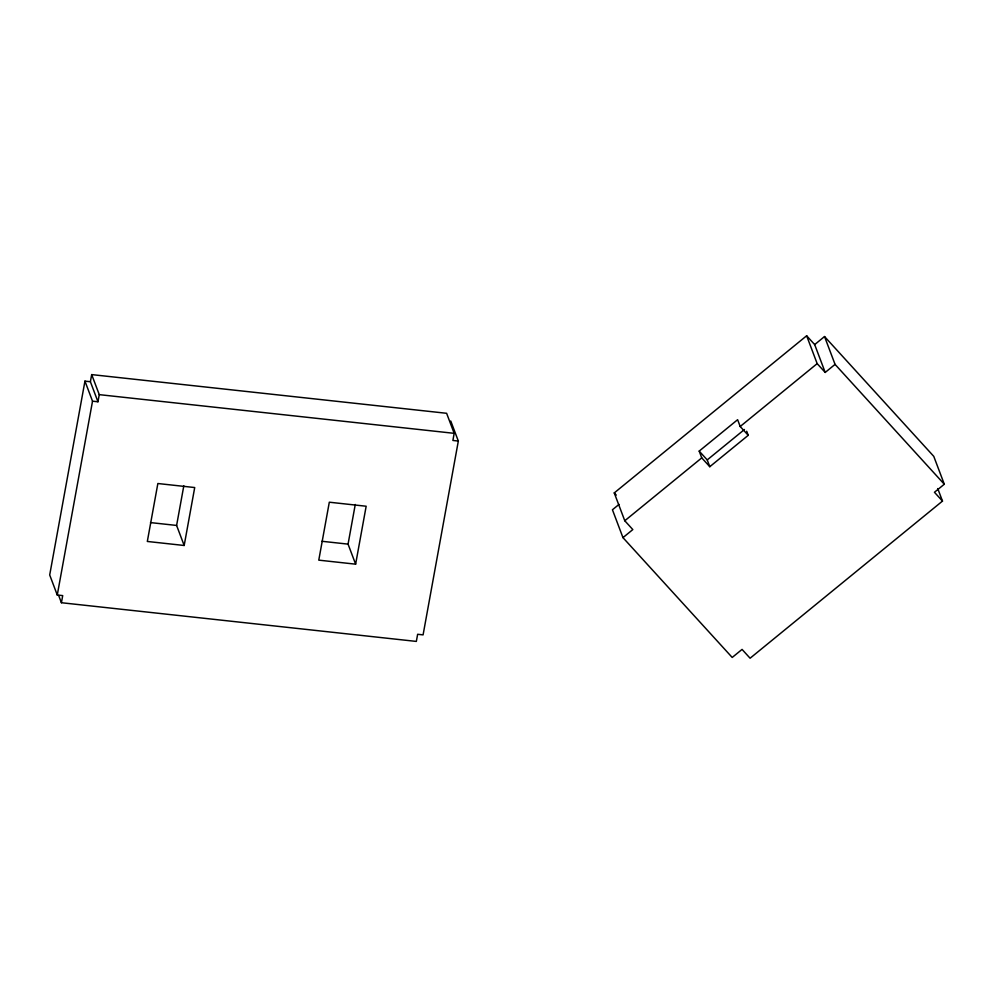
<?xml version="1.0" encoding="UTF-8"?>
<svg xmlns="http://www.w3.org/2000/svg" width="994" height="994" viewBox="0 0 994 994"><rect width="100%" height="100%" fill="white"/><g stroke="black" fill="none" stroke-linecap="round" stroke-linejoin="round"><path stroke-width="1.49" d="M84.95 381.137L92.529 401.178L97.959 401.775L90.392 381.733L84.95 381.137L49.7 574.967L57.267 595.008L62.709 595.605L61.417 602.724L416.337 641.416L417.642 634.284L423.084 634.88L458.333 441.05L450.754 421.009M90.392 381.733L91.684 374.601L446.617 413.293L454.183 433.334L452.891 440.454L458.333 441.05M57.267 595.008L92.529 401.178M97.959 401.775L99.263 394.643L91.684 374.601M184.176 545.482L194.712 487.545L157.86 483.519L147.323 541.457L184.176 545.482L176.609 525.441L183.815 485.793M355.628 564.17L366.165 506.232L329.312 502.206L318.776 560.144L355.628 564.17L348.062 544.128L355.268 504.48M937.752 488.563L942.486 501.088L750.097 658.227L742.058 649.405L732.205 657.456L622.965 537.63L632.818 529.578L624.779 520.757L614.255 492.912L806.643 335.773L814.682 344.595L825.206 372.439L835.059 364.388L824.535 336.544L814.682 344.595M619.013 504.405L612.441 509.773L622.965 537.63M699.192 451.102L737.623 419.704L740.195 426.501L748.234 435.31L709.791 466.708L701.752 457.886L699.192 451.102L707.231 459.911L709.791 466.708M624.779 520.757L701.752 457.886M740.195 426.501L817.167 363.63L806.643 335.773M707.231 459.911L744.456 429.507M824.535 336.544L933.776 456.37L944.3 484.227L934.447 492.278L942.486 501.088M99.263 394.643L454.183 433.334M150.492 522.596L176.609 525.441M321.957 541.283L348.062 544.128M835.059 364.388L944.3 484.227M817.167 363.63L825.206 372.439M614.255 492.912L616.268 495.111M746.693 431.234L748.234 435.31M58.708 595.568L61.417 602.724"/></g></svg>
